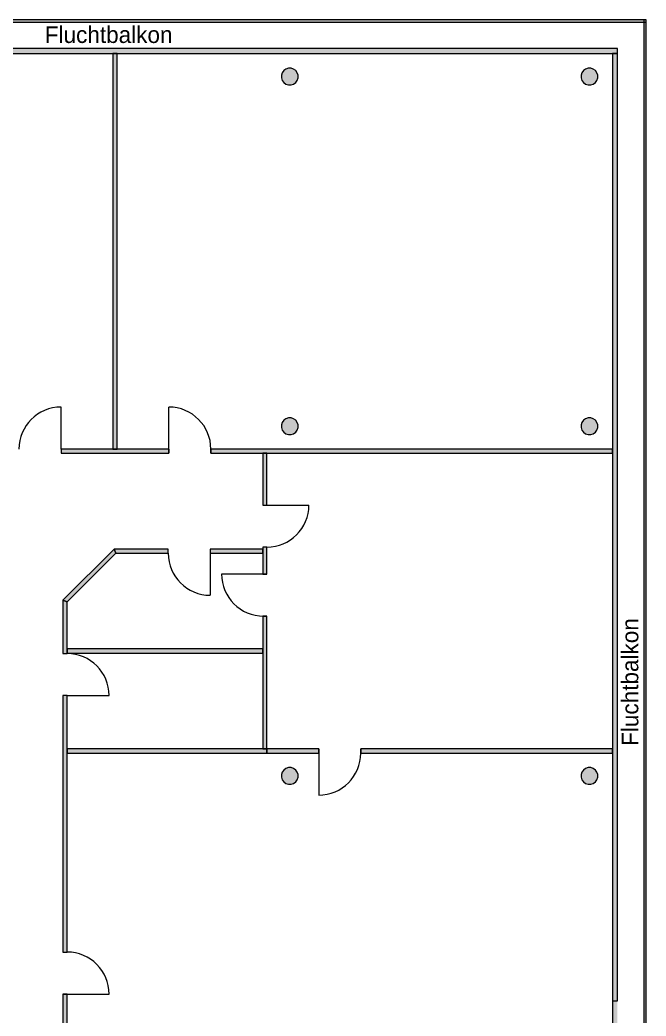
# Model space of a CAD drawing. Header units: inches. Extents: x 33931 to 204452, y 8264 to 159539.
# Drawn here: x 88338 to 103381, y 78745 to 102674 of the extents above; entities that cross this region are included whole.
import ezdxf

# ---------------------------------------------------------------- set-up
doc = ezdxf.new("R2010")
doc.units = ezdxf.units.IN
doc.header["$LTSCALE"] = 200
doc.header["$MEASUREMENT"] = 0
doc.linetypes.add('AUSGEZOGEN', pattern=[0])
doc.linetypes.add('Standardmuster', pattern=[0])
doc.layers.add('Grundebene', color=7, linetype='Continuous')
doc.styles.add('ARIAL', font='arial.ttf', dxfattribs={"height": 0.2})

# ---------------------------------------------------------------- blocks, each defined once
blk = doc.blocks.new('COMPLEXOBJECT_10-345D')
at = {"layer": 'Grundebene', "color": 18, "linetype": 'AUSGEZOGEN', "lineweight": 13, "true_color": 0x000000}
for points in [[(89325.957615, 92263.75), (91915.957615, 92263.75), (91915.957615, 92363.75), (89325.957615, 92363.75), (89325.957615, 92263.75)], [(92925.957615, 92263.75), (102570.957615, 92263.75), (102570.957615, 92363.75), (92925.957615, 92363.75), (92925.957615, 92263.75)]]:
    blk.add_lwpolyline(points, dxfattribs=at)
blk = doc.blocks.new('door-546D')
at = {"layer": 'Grundebene', "color": 18, "linetype": 'Standardmuster', "lineweight": 13, "true_color": 0x000000}
blk.add_line((89470.957615, 79273.74822), (90480.957615, 79273.74822), dxfattribs=at)
blk.add_arc((89470.957615, 79273.74822), 1010, 0, 90, dxfattribs=at)
blk = doc.blocks.new('door-5489')
at = {"layer": 'Grundebene', "color": 18, "linetype": 'Standardmuster', "lineweight": 13, "true_color": 0x000000}
blk.add_line((95516, 85063), (95516, 84053), dxfattribs=at)
blk.add_arc((95516, 85063), 1010, 270.0024, 0.0024, dxfattribs=at)
blk = doc.blocks.new('door-5491')
at = {"layer": 'Grundebene', "color": 18, "linetype": 'Standardmuster', "lineweight": 13, "true_color": 0x000000}
blk.add_line((94193.75, 89363.75), (93183.75, 89363.75), dxfattribs=at)
blk.add_arc((94193.75, 89363.75), 1010, 180, 270, dxfattribs=at)
blk = doc.blocks.new('door-5499')
at = {"layer": 'Grundebene', "color": 18, "linetype": 'Standardmuster', "lineweight": 13, "true_color": 0x000000}
blk.add_line((89470.957615, 86444.1861), (90480.957615, 86444.1861), dxfattribs=at)
blk.add_arc((89470.957615, 86444.1861), 1010, 0, 90, dxfattribs=at)
blk = doc.blocks.new('door-54A1')
at = {"layer": 'Grundebene', "color": 18, "linetype": 'Standardmuster', "lineweight": 13, "true_color": 0x000000}
blk.add_line((89325.957615, 92363.75), (89325.957615, 93373.75), dxfattribs=at)
blk.add_arc((89325.957615, 92363.75), 1010, 90, 180, dxfattribs=at)
blk = doc.blocks.new('door-54AB')
at = {"layer": 'Grundebene', "color": 18, "linetype": 'Standardmuster', "lineweight": 13, "true_color": 0x000000}
blk.add_line((91915.957615, 92363.75), (91915.957615, 93373.75), dxfattribs=at)
blk.add_arc((91915.957615, 92363.75), 1010, 0, 90, dxfattribs=at)
blk = doc.blocks.new('door-54B3')
at = {"layer": 'Grundebene', "color": 18, "linetype": 'Standardmuster', "lineweight": 13, "true_color": 0x000000}
blk.add_line((92911.018515, 89863.75), (92911.018515, 88853.75), dxfattribs=at)
blk.add_arc((92911.018515, 89863.75), 1010, 180, 270, dxfattribs=at)
blk = doc.blocks.new('door-54BB')
at = {"layer": 'Grundebene', "color": 18, "linetype": 'Standardmuster', "lineweight": 13, "true_color": 0x000000}
blk.add_line((94271, 91019), (95281, 91019), dxfattribs=at)
blk.add_arc((94271, 91019), 1010, 270, 0, dxfattribs=at)

msp = doc.modelspace()

# ---------------------------------------------------------------- hatches: boundary and pattern name
at = {"layer": 'Grundebene', "true_color": 0x000000, "transparency": 33554687}
for points in [[(103380.957615, 102623.75), (76660.957615, 102623.75), (76660.957615, 102673.75), (103380.957615, 102673.75)], [(103380.957615, 102623.75), (76660.957615, 102623.75), (76660.957615, 102673.75), (103380.957615, 102673.75)], [(103330.957615, 77303.75), (103330.957615, 102673.75), (103380.957615, 102673.75), (103380.957615, 77303.75)], [(103330.957615, 77303.75), (103330.957615, 102673.75), (103380.957615, 102673.75), (103380.957615, 77303.75)], [(77350.957615, 101983.75), (102690.957615, 101983.75), (102690.957615, 101863.75), (77350.957615, 101863.75)], [(77350.957615, 101983.75), (102690.957615, 101983.75), (102690.957615, 101863.75), (77350.957615, 101863.75)], [(90670.957615, 101863.75), (90670.957615, 92363.75), (90570.957615, 92363.75), (90570.957615, 101863.75)], [(90670.957615, 101863.75), (90670.957615, 92363.75), (90570.957615, 92363.75), (90570.957615, 101863.75)], [(102690.957615, 101863.75), (102690.957615, 79113.75), (102570.957615, 79113.75), (102570.957615, 101863.75)], [(102690.957615, 101863.75), (102690.957615, 79113.75), (102570.957615, 79113.75), (102570.957615, 101863.75)], [(94789.411475, 101512.92448), (94852.503755, 101512.92448), (94912.508065, 101493.42789), (94963.550795, 101456.34318), (95000.635505, 101405.30046), (95020.132085, 101345.29614), (95020.132085, 101282.20386), (95000.635505, 101222.19955), (94963.550795, 101171.15682), (94912.508065, 101134.07211), (94852.503755, 101114.57553), (94789.411475, 101114.57553), (94729.407155, 101134.07211), (94678.364435, 101171.15682), (94641.279725, 101222.19955), (94621.783135, 101282.20386), (94621.783135, 101345.29614), (94641.279725, 101405.30046), (94678.364435, 101456.34318), (94729.407155, 101493.42789)], [(94789.411475, 101512.92448), (94852.503755, 101512.92448), (94912.508065, 101493.42789), (94963.550795, 101456.34318), (95000.635505, 101405.30046), (95020.132085, 101345.29614), (95020.132085, 101282.20386), (95000.635505, 101222.19955), (94963.550795, 101171.15682), (94912.508065, 101134.07211), (94852.503755, 101114.57553), (94789.411475, 101114.57553), (94729.407155, 101134.07211), (94678.364435, 101171.15682), (94641.279725, 101222.19955), (94621.783135, 101282.20386), (94621.783135, 101345.29614), (94641.279725, 101405.30046), (94678.364435, 101456.34318), (94729.407155, 101493.42789)], [(101989.411475, 101512.92448), (102052.503755, 101512.92448), (102112.508065, 101493.42789), (102163.550795, 101456.34318), (102200.635505, 101405.30046), (102220.132085, 101345.29614), (102220.132085, 101282.20386), (102200.635505, 101222.19955), (102163.550795, 101171.15682), (102112.508065, 101134.07211), (102052.503755, 101114.57553), (101989.411475, 101114.57553), (101929.407155, 101134.07211), (101878.364435, 101171.15682), (101841.279725, 101222.19955), (101821.783135, 101282.20386), (101821.783135, 101345.29614), (101841.279725, 101405.30046), (101878.364435, 101456.34318), (101929.407155, 101493.42789)], [(101989.411475, 101512.92448), (102052.503755, 101512.92448), (102112.508065, 101493.42789), (102163.550795, 101456.34318), (102200.635505, 101405.30046), (102220.132085, 101345.29614), (102220.132085, 101282.20386), (102200.635505, 101222.19955), (102163.550795, 101171.15682), (102112.508065, 101134.07211), (102052.503755, 101114.57553), (101989.411475, 101114.57553), (101929.407155, 101134.07211), (101878.364435, 101171.15682), (101841.279725, 101222.19955), (101821.783135, 101282.20386), (101821.783135, 101345.29614), (101841.279725, 101405.30046), (101878.364435, 101456.34318), (101929.407155, 101493.42789)], [(94789.411475, 93112.92448), (94852.503755, 93112.92448), (94912.508065, 93093.42789), (94963.550795, 93056.34318), (95000.635505, 93005.30046), (95020.132085, 92945.29614), (95020.132085, 92882.20386), (95000.635505, 92822.19955), (94963.550795, 92771.15682), (94912.508065, 92734.07211), (94852.503755, 92714.57553), (94789.411475, 92714.57553), (94729.407155, 92734.07211), (94678.364435, 92771.15682), (94641.279725, 92822.19955), (94621.783135, 92882.20386), (94621.783135, 92945.29614), (94641.279725, 93005.30046), (94678.364435, 93056.34318), (94729.407155, 93093.42789)], [(94789.411475, 93112.92448), (94852.503755, 93112.92448), (94912.508065, 93093.42789), (94963.550795, 93056.34318), (95000.635505, 93005.30046), (95020.132085, 92945.29614), (95020.132085, 92882.20386), (95000.635505, 92822.19955), (94963.550795, 92771.15682), (94912.508065, 92734.07211), (94852.503755, 92714.57553), (94789.411475, 92714.57553), (94729.407155, 92734.07211), (94678.364435, 92771.15682), (94641.279725, 92822.19955), (94621.783135, 92882.20386), (94621.783135, 92945.29614), (94641.279725, 93005.30046), (94678.364435, 93056.34318), (94729.407155, 93093.42789)], [(101989.411475, 93112.92448), (102052.503755, 93112.92448), (102112.508065, 93093.42789), (102163.550795, 93056.34318), (102200.635505, 93005.30046), (102220.132085, 92945.29614), (102220.132085, 92882.20386), (102200.635505, 92822.19955), (102163.550795, 92771.15682), (102112.508065, 92734.07211), (102052.503755, 92714.57553), (101989.411475, 92714.57553), (101929.407155, 92734.07211), (101878.364435, 92771.15682), (101841.279725, 92822.19955), (101821.783135, 92882.20386), (101821.783135, 92945.29614), (101841.279725, 93005.30046), (101878.364435, 93056.34318), (101929.407155, 93093.42789)], [(101989.411475, 93112.92448), (102052.503755, 93112.92448), (102112.508065, 93093.42789), (102163.550795, 93056.34318), (102200.635505, 93005.30046), (102220.132085, 92945.29614), (102220.132085, 92882.20386), (102200.635505, 92822.19955), (102163.550795, 92771.15682), (102112.508065, 92734.07211), (102052.503755, 92714.57553), (101989.411475, 92714.57553), (101929.407155, 92734.07211), (101878.364435, 92771.15682), (101841.279725, 92822.19955), (101821.783135, 92882.20386), (101821.783135, 92945.29614), (101841.279725, 93005.30046), (101878.364435, 93056.34318), (101929.407155, 93093.42789)], [(91915.957615, 92263.75), (89325.957615, 92263.75), (89325.957615, 92363.75), (91915.957615, 92363.75)], [(91915.957615, 92263.75), (89325.957615, 92263.75), (89325.957615, 92363.75), (91915.957615, 92363.75)], [(102570.957615, 92263.75), (92925.957615, 92263.75), (92925.957615, 92363.75), (102570.957615, 92363.75)], [(102570.957615, 92263.75), (92925.957615, 92263.75), (92925.957615, 92363.75), (102570.957615, 92363.75)], [(94170.957615, 91018.745102), (94170.957615, 92263.75), (94270.957615, 92263.75), (94270.957615, 91018.750032)], [(94170.957615, 91018.745102), (94170.957615, 92263.75), (94270.957615, 92263.75), (94270.957615, 91018.750032)], [(94170.959825, 89963.750029), (94170.957615, 90008.745099), (94270.957615, 90008.750029), (94270.957619, 89363.75), (94170.957615, 89363.75), (94170.957615, 89863.746519)], [(94170.959825, 89963.750029), (94170.957615, 90008.745099), (94270.957615, 90008.750029), (94270.957619, 89363.75), (94170.957615, 89363.75), (94170.957615, 89863.746519)], [(89370.957615, 88734.61802), (90600.246935, 89963.75), (90641.668295, 89863.75), (89470.957615, 88693.19473)], [(89370.957615, 88734.61802), (90600.246935, 89963.75), (90641.668295, 89863.75), (89470.957615, 88693.19473)], [(90600.246935, 89963.75), (91901.018515, 89963.75), (91901.018515, 89863.75), (90641.668295, 89863.75)], [(90600.246935, 89963.75), (91901.018515, 89963.75), (91901.018515, 89863.75), (90641.668295, 89863.75)], [(92911.018515, 89963.75), (94170.959825, 89963.750029), (94170.957615, 89863.746519), (92911.018515, 89863.75)], [(92911.018515, 89963.75), (94170.363815, 89963.75), (94170.368745, 89863.75), (92911.018515, 89863.75)], [(89470.957615, 87454.1861), (89370.957615, 87454.1861), (89370.957615, 88734.61802), (89470.957615, 88693.19473)], [(89470.957615, 87454.1861), (89370.957615, 87454.1861), (89370.957615, 88734.61802), (89470.957615, 88693.19473)], [(94270.957615, 88353.75), (94270.957615, 85163.387664), (94170.957615, 85163.395144), (94170.957615, 88353.75)], [(94270.957615, 88353.75), (94270.957615, 85163.387664), (94170.957615, 85163.395144), (94170.957615, 88353.75)], [(94170.487015, 87463.75), (89470.957615, 87463.75), (89470.957615, 87563.75), (94170.482095, 87563.75)], [(94170.962535, 87463.749714), (89470.957615, 87463.75), (89470.957615, 87563.75), (94170.957615, 87563.749714)], [(89470.957615, 80283.74822), (89370.957615, 80283.74822), (89370.957615, 86444.1861), (89470.957615, 86444.1861)], [(94270.605315, 85063.38772), (89470.957615, 85063.74669), (89470.957615, 85163.74669), (94270.600385, 85163.38772)], [(94270.605315, 85063.38772), (89470.957615, 85063.74669), (89470.957615, 85163.74669), (94270.957615, 85163.387664)], [(95515.957615, 85063.44843), (94270.605315, 85063.3952), (94270.600705, 85163.3952), (95515.953335, 85163.44843)], [(95515.957615, 85063.44843), (94270.605315, 85063.3952), (94270.957935, 85163.395144), (95515.953335, 85163.44843)], [(102570.957615, 85063.75), (96525.957615, 85063.49161), (96525.953335, 85163.49161), (102570.957615, 85163.75)], [(102570.957615, 85063.75), (96525.957615, 85063.49161), (96525.953335, 85163.49161), (102570.957615, 85163.75)], [(94789.411475, 84712.92448), (94852.503755, 84712.92448), (94912.508065, 84693.42789), (94963.550795, 84656.34318), (95000.635505, 84605.30046), (95020.132085, 84545.29614), (95020.132085, 84482.20386), (95000.635505, 84422.19955), (94963.550795, 84371.15682), (94912.508065, 84334.07211), (94852.503755, 84314.57553), (94789.411475, 84314.57553), (94729.407155, 84334.07211), (94678.364435, 84371.15682), (94641.279725, 84422.19955), (94621.783135, 84482.20386), (94621.783135, 84545.29614), (94641.279725, 84605.30046), (94678.364435, 84656.34318), (94729.407155, 84693.42789)], [(94789.411475, 84712.92448), (94852.503755, 84712.92448), (94912.508065, 84693.42789), (94963.550795, 84656.34318), (95000.635505, 84605.30046), (95020.132085, 84545.29614), (95020.132085, 84482.20386), (95000.635505, 84422.19955), (94963.550795, 84371.15682), (94912.508065, 84334.07211), (94852.503755, 84314.57553), (94789.411475, 84314.57553), (94729.407155, 84334.07211), (94678.364435, 84371.15682), (94641.279725, 84422.19955), (94621.783135, 84482.20386), (94621.783135, 84545.29614), (94641.279725, 84605.30046), (94678.364435, 84656.34318), (94729.407155, 84693.42789)], [(101989.411475, 84712.92448), (102052.503755, 84712.92448), (102112.508065, 84693.42789), (102163.550795, 84656.34318), (102200.635505, 84605.30046), (102220.132085, 84545.29614), (102220.132085, 84482.20386), (102200.635505, 84422.19955), (102163.550795, 84371.15682), (102112.508065, 84334.07211), (102052.503755, 84314.57553), (101989.411475, 84314.57553), (101929.407155, 84334.07211), (101878.364435, 84371.15682), (101841.279725, 84422.19955), (101821.783135, 84482.20386), (101821.783135, 84545.29614), (101841.279725, 84605.30046), (101878.364435, 84656.34318), (101929.407155, 84693.42789)], [(101989.411475, 84712.92448), (102052.503755, 84712.92448), (102112.508065, 84693.42789), (102163.550795, 84656.34318), (102200.635505, 84605.30046), (102220.132085, 84545.29614), (102220.132085, 84482.20386), (102200.635505, 84422.19955), (102163.550795, 84371.15682), (102112.508065, 84334.07211), (102052.503755, 84314.57553), (101989.411475, 84314.57553), (101929.407155, 84334.07211), (101878.364435, 84371.15682), (101841.279725, 84422.19955), (101821.783135, 84482.20386), (101821.783135, 84545.29614), (101841.279725, 84605.30046), (101878.364435, 84656.34318), (101929.407155, 84693.42789)], [(89370.957615, 75565.2967), (89370.957615, 79273.74822), (89470.957615, 79273.74822), (89470.957615, 75633.91161), (89448.019835, 75533.51827)], [(102690.957615, 79113.75), (102690.957615, 76663.75), (102570.957615, 76663.75), (102570.957615, 79113.75)]]:
    msp.add_hatch(color=18, dxfattribs=at).paths.add_polyline_path(points, flags=0)

# ---------------------------------------------------------------- linework, layer by layer
at = {"layer": 'Grundebene', "color": 18, "linetype": 'AUSGEZOGEN', "lineweight": 13, "true_color": 0x000000}
for p, q in [((103380.957615, 102673.75), (76660.957615, 102673.75)), ((103380.957615, 102673.75), (76660.957615, 102673.75)), ((103380.957615, 77353.75), (103380.957615, 102673.75)), ((103380.957615, 79113.75), (103380.957615, 102673.75)), ((103380.957615, 77353.75), (103380.957615, 102673.75)), ((103380.957615, 79113.75), (103380.957615, 102673.75)), ((76710.957615, 102623.75), (103330.957615, 102623.75)), ((76710.957615, 102623.75), (103330.957615, 102623.75)), ((103330.957615, 102623.75), (103330.957615, 77303.75)), ((103330.957615, 102623.75), (103330.957615, 77303.75)), ((90670.957615, 101983.75), (77350.957615, 101983.75)), ((90670.957615, 101983.75), (77350.957615, 101983.75)), ((102690.957615, 101983.75), (90670.957615, 101983.75)), ((102690.957615, 101983.75), (90670.957615, 101983.75)), ((102690.957615, 101863.75), (102690.957615, 101983.75)), ((102690.957615, 101863.75), (102690.957615, 101983.75)), ((77470.957615, 101863.75), (90670.957615, 101863.75)), ((77470.957615, 101863.75), (90670.957615, 101863.75)), ((90570.957615, 101863.75), (90570.957615, 92363.75)), ((90670.957615, 101863.75), (90570.957615, 101863.75)), ((90570.957615, 101863.75), (90570.957615, 92363.75)), ((90670.957615, 101863.75), (90570.957615, 101863.75)), ((90670.957615, 101863.75), (102690.957615, 101863.75)), ((90670.957615, 92363.75), (90670.957615, 101863.75)), ((90670.957615, 101863.75), (102690.957615, 101863.75)), ((90670.957615, 92363.75), (90670.957615, 101863.75)), ((102690.957615, 101863.75), (102570.957615, 101863.75)), ((102570.957615, 101863.75), (102570.957615, 85063.75)), ((102690.957615, 101863.75), (102570.957615, 101863.75)), ((102570.957615, 101863.75), (102570.957615, 85063.75)), ((102690.957615, 85063.75513), (102690.957615, 101863.75)), ((102690.957615, 85063.75513), (102690.957615, 101863.75)), ((94678.364435, 101456.34318), (94641.279725, 101405.30046)), ((94678.364435, 101456.34318), (94641.279725, 101405.30046)), ((94729.407155, 101493.42789), (94678.364435, 101456.34318)), ((94729.407155, 101493.42789), (94678.364435, 101456.34318)), ((94789.411475, 101512.92448), (94729.407155, 101493.42789)), ((94789.411475, 101512.92448), (94729.407155, 101493.42789)), ((94852.503755, 101512.92448), (94789.411475, 101512.92448)), ((94852.503755, 101512.92448), (94789.411475, 101512.92448)), ((94912.508065, 101493.42789), (94852.503755, 101512.92448)), ((94912.508065, 101493.42789), (94852.503755, 101512.92448)), ((94963.550795, 101456.34318), (94912.508065, 101493.42789)), ((94963.550795, 101456.34318), (94912.508065, 101493.42789)), ((95000.635505, 101405.30046), (94963.550795, 101456.34318)), ((95000.635505, 101405.30046), (94963.550795, 101456.34318)), ((101878.364435, 101456.34318), (101841.279725, 101405.30046)), ((101878.364435, 101456.34318), (101841.279725, 101405.30046)), ((101929.407155, 101493.42789), (101878.364435, 101456.34318)), ((101929.407155, 101493.42789), (101878.364435, 101456.34318)), ((101989.411475, 101512.92448), (101929.407155, 101493.42789)), ((101989.411475, 101512.92448), (101929.407155, 101493.42789)), ((102052.503755, 101512.92448), (101989.411475, 101512.92448)), ((102052.503755, 101512.92448), (101989.411475, 101512.92448)), ((102112.508065, 101493.42789), (102052.503755, 101512.92448)), ((102112.508065, 101493.42789), (102052.503755, 101512.92448)), ((102163.550795, 101456.34318), (102112.508065, 101493.42789)), ((102163.550795, 101456.34318), (102112.508065, 101493.42789)), ((102200.635505, 101405.30046), (102163.550795, 101456.34318)), ((102200.635505, 101405.30046), (102163.550795, 101456.34318)), ((94641.279725, 101405.30046), (94621.783135, 101345.29614)), ((94641.279725, 101405.30046), (94621.783135, 101345.29614)), ((94621.783135, 101345.29614), (94621.783135, 101282.20386)), ((94621.783135, 101345.29614), (94621.783135, 101282.20386)), ((94621.783135, 101282.20386), (94641.279725, 101222.19955)), ((94621.783135, 101282.20386), (94641.279725, 101222.19955)), ((94641.279725, 101222.19955), (94678.364435, 101171.15682)), ((94641.279725, 101222.19955), (94678.364435, 101171.15682)), ((94963.550795, 101171.15682), (95000.635505, 101222.19955)), ((94963.550795, 101171.15682), (95000.635505, 101222.19955)), ((95020.132085, 101345.29614), (95000.635505, 101405.30046)), ((95020.132085, 101345.29614), (95000.635505, 101405.30046)), ((95000.635505, 101222.19955), (95020.132085, 101282.20386)), ((95000.635505, 101222.19955), (95020.132085, 101282.20386)), ((95020.132085, 101282.20386), (95020.132085, 101345.29614)), ((95020.132085, 101282.20386), (95020.132085, 101345.29614)), ((101841.279725, 101405.30046), (101821.783135, 101345.29614)), ((101841.279725, 101405.30046), (101821.783135, 101345.29614)), ((101821.783135, 101345.29614), (101821.783135, 101282.20386)), ((101821.783135, 101345.29614), (101821.783135, 101282.20386)), ((101821.783135, 101282.20386), (101841.279725, 101222.19955)), ((101821.783135, 101282.20386), (101841.279725, 101222.19955)), ((101841.279725, 101222.19955), (101878.364435, 101171.15682)), ((101841.279725, 101222.19955), (101878.364435, 101171.15682)), ((102163.550795, 101171.15682), (102200.635505, 101222.19955)), ((102163.550795, 101171.15682), (102200.635505, 101222.19955)), ((102220.132085, 101345.29614), (102200.635505, 101405.30046)), ((102220.132085, 101345.29614), (102200.635505, 101405.30046)), ((102200.635505, 101222.19955), (102220.132085, 101282.20386)), ((102200.635505, 101222.19955), (102220.132085, 101282.20386)), ((102220.132085, 101282.20386), (102220.132085, 101345.29614)), ((102220.132085, 101282.20386), (102220.132085, 101345.29614)), ((94678.364435, 101171.15682), (94729.407155, 101134.07211)), ((94678.364435, 101171.15682), (94729.407155, 101134.07211)), ((94729.407155, 101134.07211), (94789.411475, 101114.57553)), ((94729.407155, 101134.07211), (94789.411475, 101114.57553)), ((94789.411475, 101114.57553), (94852.503755, 101114.57553)), ((94789.411475, 101114.57553), (94852.503755, 101114.57553)), ((94852.503755, 101114.57553), (94912.508065, 101134.07211)), ((94852.503755, 101114.57553), (94912.508065, 101134.07211)), ((94912.508065, 101134.07211), (94963.550795, 101171.15682)), ((94912.508065, 101134.07211), (94963.550795, 101171.15682)), ((101878.364435, 101171.15682), (101929.407155, 101134.07211)), ((101878.364435, 101171.15682), (101929.407155, 101134.07211)), ((101929.407155, 101134.07211), (101989.411475, 101114.57553)), ((101929.407155, 101134.07211), (101989.411475, 101114.57553)), ((101989.411475, 101114.57553), (102052.503755, 101114.57553)), ((101989.411475, 101114.57553), (102052.503755, 101114.57553)), ((102052.503755, 101114.57553), (102112.508065, 101134.07211)), ((102052.503755, 101114.57553), (102112.508065, 101134.07211)), ((102112.508065, 101134.07211), (102163.550795, 101171.15682)), ((102112.508065, 101134.07211), (102163.550795, 101171.15682)), ((94729.407155, 93093.42789), (94678.364435, 93056.34318)), ((94729.407155, 93093.42789), (94678.364435, 93056.34318)), ((94789.411475, 93112.92448), (94729.407155, 93093.42789)), ((94789.411475, 93112.92448), (94729.407155, 93093.42789)), ((94852.503755, 93112.92448), (94789.411475, 93112.92448)), ((94852.503755, 93112.92448), (94789.411475, 93112.92448)), ((94912.508065, 93093.42789), (94852.503755, 93112.92448)), ((94912.508065, 93093.42789), (94852.503755, 93112.92448)), ((94963.550795, 93056.34318), (94912.508065, 93093.42789)), ((94963.550795, 93056.34318), (94912.508065, 93093.42789)), ((101929.407155, 93093.42789), (101878.364435, 93056.34318)), ((101929.407155, 93093.42789), (101878.364435, 93056.34318)), ((101989.411475, 93112.92448), (101929.407155, 93093.42789)), ((101989.411475, 93112.92448), (101929.407155, 93093.42789)), ((102052.503755, 93112.92448), (101989.411475, 93112.92448)), ((102052.503755, 93112.92448), (101989.411475, 93112.92448)), ((102112.508065, 93093.42789), (102052.503755, 93112.92448)), ((102112.508065, 93093.42789), (102052.503755, 93112.92448)), ((102163.550795, 93056.34318), (102112.508065, 93093.42789)), ((102163.550795, 93056.34318), (102112.508065, 93093.42789)), ((94641.279725, 93005.30046), (94621.783135, 92945.29614)), ((94641.279725, 93005.30046), (94621.783135, 92945.29614)), ((94621.783135, 92945.29614), (94621.783135, 92882.20386)), ((94621.783135, 92945.29614), (94621.783135, 92882.20386)), ((94621.783135, 92882.20386), (94641.279725, 92822.19955)), ((94621.783135, 92882.20386), (94641.279725, 92822.19955)), ((94678.364435, 93056.34318), (94641.279725, 93005.30046)), ((94678.364435, 93056.34318), (94641.279725, 93005.30046)), ((95000.635505, 93005.30046), (94963.550795, 93056.34318)), ((95000.635505, 93005.30046), (94963.550795, 93056.34318)), ((95020.132085, 92945.29614), (95000.635505, 93005.30046)), ((95020.132085, 92945.29614), (95000.635505, 93005.30046)), ((95000.635505, 92822.19955), (95020.132085, 92882.20386)), ((95000.635505, 92822.19955), (95020.132085, 92882.20386)), ((95020.132085, 92882.20386), (95020.132085, 92945.29614)), ((95020.132085, 92882.20386), (95020.132085, 92945.29614)), ((101841.279725, 93005.30046), (101821.783135, 92945.29614)), ((101841.279725, 93005.30046), (101821.783135, 92945.29614)), ((101821.783135, 92945.29614), (101821.783135, 92882.20386)), ((101821.783135, 92945.29614), (101821.783135, 92882.20386)), ((101821.783135, 92882.20386), (101841.279725, 92822.19955)), ((101821.783135, 92882.20386), (101841.279725, 92822.19955)), ((101878.364435, 93056.34318), (101841.279725, 93005.30046)), ((101878.364435, 93056.34318), (101841.279725, 93005.30046)), ((102200.635505, 93005.30046), (102163.550795, 93056.34318)), ((102200.635505, 93005.30046), (102163.550795, 93056.34318)), ((102220.132085, 92945.29614), (102200.635505, 93005.30046)), ((102220.132085, 92945.29614), (102200.635505, 93005.30046)), ((102200.635505, 92822.19955), (102220.132085, 92882.20386)), ((102200.635505, 92822.19955), (102220.132085, 92882.20386)), ((102220.132085, 92882.20386), (102220.132085, 92945.29614)), ((102220.132085, 92882.20386), (102220.132085, 92945.29614)), ((94641.279725, 92822.19955), (94678.364435, 92771.15682)), ((94641.279725, 92822.19955), (94678.364435, 92771.15682)), ((94678.364435, 92771.15682), (94729.407155, 92734.07211)), ((94678.364435, 92771.15682), (94729.407155, 92734.07211)), ((94729.407155, 92734.07211), (94789.411475, 92714.57553)), ((94729.407155, 92734.07211), (94789.411475, 92714.57553)), ((94789.411475, 92714.57553), (94852.503755, 92714.57553)), ((94789.411475, 92714.57553), (94852.503755, 92714.57553)), ((94852.503755, 92714.57553), (94912.508065, 92734.07211)), ((94852.503755, 92714.57553), (94912.508065, 92734.07211)), ((94912.508065, 92734.07211), (94963.550795, 92771.15682)), ((94912.508065, 92734.07211), (94963.550795, 92771.15682)), ((94963.550795, 92771.15682), (95000.635505, 92822.19955)), ((94963.550795, 92771.15682), (95000.635505, 92822.19955)), ((101841.279725, 92822.19955), (101878.364435, 92771.15682)), ((101841.279725, 92822.19955), (101878.364435, 92771.15682)), ((101878.364435, 92771.15682), (101929.407155, 92734.07211)), ((101878.364435, 92771.15682), (101929.407155, 92734.07211)), ((101929.407155, 92734.07211), (101989.411475, 92714.57553)), ((101929.407155, 92734.07211), (101989.411475, 92714.57553)), ((101989.411475, 92714.57553), (102052.503755, 92714.57553)), ((101989.411475, 92714.57553), (102052.503755, 92714.57553)), ((102052.503755, 92714.57553), (102112.508065, 92734.07211)), ((102052.503755, 92714.57553), (102112.508065, 92734.07211)), ((102112.508065, 92734.07211), (102163.550795, 92771.15682)), ((102112.508065, 92734.07211), (102163.550795, 92771.15682)), ((102163.550795, 92771.15682), (102200.635505, 92822.19955)), ((102163.550795, 92771.15682), (102200.635505, 92822.19955)), ((90570.957615, 92363.75), (89325.957615, 92363.75)), ((90570.957615, 92363.75), (89325.957615, 92363.75)), ((91915.957615, 92363.75), (90670.957615, 92363.75)), ((91915.957615, 92363.75), (91915.957615, 92263.75)), ((102570.957615, 92363.75), (92925.957615, 92363.75)), ((102570.957615, 92363.75), (92925.957615, 92363.75)), ((92925.957615, 92263.75), (92925.957615, 92363.75)), ((102570.957615, 92263.75), (102570.957615, 92363.75)), ((102570.957615, 92263.75), (102570.957615, 92363.75)), ((89325.957615, 92263.75), (91915.957615, 92263.75)), ((89325.957615, 92263.75), (91915.957615, 92263.75)), ((92925.957615, 92263.75), (94170.250475, 92263.75)), ((94170.957615, 92263.75), (94170.957615, 91018.745102)), ((94170.957615, 92263.75), (94170.957615, 91018.745102)), ((94270.250475, 92263.75), (102570.957615, 92263.75)), ((94270.957615, 91018.750032), (94270.957615, 92263.75)), ((94270.957615, 92263.75), (102570.957615, 92263.75)), ((94270.957615, 91018.750032), (94270.957615, 92263.75)), ((94170.361605, 90008.74507), (94170.363815, 89963.75)), ((94170.957615, 90008.745099), (94170.959825, 89963.750029)), ((94170.957615, 90008.745099), (94170.959825, 89963.750029)), ((90600.246935, 89963.75), (89370.957615, 88734.61802)), ((90600.246935, 89963.75), (89370.957615, 88734.61802)), ((89470.957615, 88693.19473), (90641.668295, 89863.75)), ((89470.957615, 88693.19473), (90641.668295, 89863.75)), ((91901.018515, 89963.75), (90600.246935, 89963.75)), ((91901.018515, 89963.75), (90600.246935, 89963.75)), ((90641.668295, 89863.75), (91901.018515, 89863.75)), ((90641.668295, 89863.75), (91901.018515, 89863.75)), ((94170.959825, 89963.750029), (92911.018515, 89963.75)), ((94170.363815, 89963.75), (92911.018515, 89963.75)), ((92911.018515, 89863.75), (94170.368745, 89863.75)), ((92911.018515, 89863.75), (94170.957615, 89863.746519)), ((94170.957615, 89863.746519), (94170.957615, 89363.75)), ((94170.957615, 89863.746519), (94170.957615, 89363.75)), ((94270.957615, 89363.75), (94170.957615, 89363.75)), ((94270.957615, 89363.75), (94170.957615, 89363.75)), ((89370.957615, 88734.61802), (89370.957615, 87454.1861)), ((89370.957615, 88734.61802), (89370.957615, 87454.1861)), ((89470.957615, 87563.75), (89470.957615, 88693.19473)), ((89470.957615, 87563.75), (89470.957615, 88693.19473)), ((94170.957615, 88353.75), (94270.957615, 88353.75)), ((94170.957615, 88353.75), (94170.957615, 87563.749714)), ((94170.957615, 88353.75), (94270.957615, 88353.75)), ((94170.957615, 88353.75), (94170.957615, 87563.749714)), ((94170.482095, 87563.75), (89470.957615, 87563.75)), ((94170.957615, 87563.749714), (89470.957615, 87563.75)), ((89470.957615, 87463.75), (94170.487015, 87463.75)), ((89470.957615, 87463.75), (94170.962535, 87463.749714)), ((94170.962535, 87463.749714), (94170.957615, 85163.395144)), ((94170.962535, 87463.749714), (94170.957615, 85163.395144)), ((89370.957615, 86444.1861), (89370.957615, 85163.75417)), ((89370.957615, 86444.1861), (89370.957615, 85163.75417)), ((89470.957615, 85163.74669), (89470.957615, 86444.1861)), ((89470.957615, 85163.74669), (89470.957615, 86444.1861)), ((89370.957615, 85163.75417), (89370.957615, 85063.75417)), ((89370.957615, 85163.75417), (89370.957615, 85063.75417)), ((89370.957615, 85063.75417), (89370.957615, 80283.74822)), ((94170.600385, 85163.3952), (89470.957615, 85163.74669)), ((94170.957615, 85163.395144), (89470.957615, 85163.74669)), ((89470.957615, 85063.74669), (94270.605315, 85063.38772)), ((89470.957615, 85063.74669), (94270.605315, 85063.38772)), ((89470.957615, 80283.74822), (89470.957615, 85063.74669)), ((94270.605315, 85063.38772), (94270.600385, 85163.38772)), ((95515.953335, 85163.44843), (94270.600705, 85163.3952)), ((94270.600705, 85163.3952), (94270.605315, 85063.3952)), ((94270.957935, 85163.395144), (94270.605315, 85063.3952)), ((94270.605315, 85063.38772), (94270.957615, 85163.387664)), ((94270.605315, 85063.3952), (95515.957615, 85063.44843)), ((94270.605315, 85063.3952), (95515.957615, 85063.44843)), ((95515.953335, 85163.44843), (94270.957935, 85163.395144)), ((95515.953335, 85163.44843), (95515.957615, 85063.44843)), ((95515.953335, 85163.44843), (95515.957615, 85063.44843)), ((95515.957615, 85063.44843), (95515.953341, 85163.448438)), ((102570.957615, 85163.75), (96525.953335, 85163.49161)), ((102570.957615, 85163.75), (96525.953335, 85163.49161)), ((96525.957615, 85063.49161), (96525.953335, 85163.49161)), ((96525.957615, 85063.49161), (96525.953335, 85163.49161)), ((96525.953335, 85163.49161), (96525.957609, 85063.491602)), ((96525.957615, 85063.49161), (102570.957615, 85063.75)), ((96525.957615, 85063.49161), (102570.957615, 85063.75)), ((102570.957615, 85063.75), (102570.957615, 85163.75)), ((102570.957615, 85063.75), (102570.957615, 85163.75)), ((102570.957615, 85063.75), (102570.957615, 79113.75)), ((102570.957615, 85063.75), (102570.957615, 79113.75)), ((102690.957615, 79113.75), (102690.957615, 85063.75513)), ((102690.957615, 79113.75), (102690.957615, 85063.75513)), ((94789.411475, 84712.92448), (94729.407155, 84693.42789)), ((94789.411475, 84712.92448), (94729.407155, 84693.42789)), ((94852.503755, 84712.92448), (94789.411475, 84712.92448)), ((94852.503755, 84712.92448), (94789.411475, 84712.92448)), ((94912.508065, 84693.42789), (94852.503755, 84712.92448)), ((94912.508065, 84693.42789), (94852.503755, 84712.92448)), ((101989.411475, 84712.92448), (101929.407155, 84693.42789)), ((101989.411475, 84712.92448), (101929.407155, 84693.42789)), ((102052.503755, 84712.92448), (101989.411475, 84712.92448)), ((102052.503755, 84712.92448), (101989.411475, 84712.92448)), ((102112.508065, 84693.42789), (102052.503755, 84712.92448)), ((102112.508065, 84693.42789), (102052.503755, 84712.92448)), ((94641.279725, 84605.30046), (94621.783135, 84545.29614)), ((94641.279725, 84605.30046), (94621.783135, 84545.29614)), ((94621.783135, 84545.29614), (94621.783135, 84482.20386)), ((94621.783135, 84545.29614), (94621.783135, 84482.20386)), ((94621.783135, 84482.20386), (94641.279725, 84422.19955)), ((94621.783135, 84482.20386), (94641.279725, 84422.19955)), ((94678.364435, 84656.34318), (94641.279725, 84605.30046)), ((94678.364435, 84656.34318), (94641.279725, 84605.30046)), ((94729.407155, 84693.42789), (94678.364435, 84656.34318)), ((94729.407155, 84693.42789), (94678.364435, 84656.34318)), ((94963.550795, 84656.34318), (94912.508065, 84693.42789)), ((94963.550795, 84656.34318), (94912.508065, 84693.42789)), ((95000.635505, 84605.30046), (94963.550795, 84656.34318)), ((95000.635505, 84605.30046), (94963.550795, 84656.34318)), ((95020.132085, 84545.29614), (95000.635505, 84605.30046)), ((95020.132085, 84545.29614), (95000.635505, 84605.30046)), ((95000.635505, 84422.19955), (95020.132085, 84482.20386)), ((95000.635505, 84422.19955), (95020.132085, 84482.20386)), ((95020.132085, 84482.20386), (95020.132085, 84545.29614)), ((95020.132085, 84482.20386), (95020.132085, 84545.29614)), ((101841.279725, 84605.30046), (101821.783135, 84545.29614)), ((101841.279725, 84605.30046), (101821.783135, 84545.29614)), ((101821.783135, 84545.29614), (101821.783135, 84482.20386)), ((101821.783135, 84545.29614), (101821.783135, 84482.20386)), ((101821.783135, 84482.20386), (101841.279725, 84422.19955)), ((101821.783135, 84482.20386), (101841.279725, 84422.19955)), ((101878.364435, 84656.34318), (101841.279725, 84605.30046)), ((101878.364435, 84656.34318), (101841.279725, 84605.30046)), ((101929.407155, 84693.42789), (101878.364435, 84656.34318)), ((101929.407155, 84693.42789), (101878.364435, 84656.34318)), ((102163.550795, 84656.34318), (102112.508065, 84693.42789)), ((102163.550795, 84656.34318), (102112.508065, 84693.42789)), ((102200.635505, 84605.30046), (102163.550795, 84656.34318)), ((102200.635505, 84605.30046), (102163.550795, 84656.34318)), ((102220.132085, 84545.29614), (102200.635505, 84605.30046)), ((102220.132085, 84545.29614), (102200.635505, 84605.30046)), ((102200.635505, 84422.19955), (102220.132085, 84482.20386)), ((102200.635505, 84422.19955), (102220.132085, 84482.20386)), ((102220.132085, 84482.20386), (102220.132085, 84545.29614)), ((102220.132085, 84482.20386), (102220.132085, 84545.29614)), ((94641.279725, 84422.19955), (94678.364435, 84371.15682)), ((94641.279725, 84422.19955), (94678.364435, 84371.15682)), ((94678.364435, 84371.15682), (94729.407155, 84334.07211)), ((94678.364435, 84371.15682), (94729.407155, 84334.07211)), ((94729.407155, 84334.07211), (94789.411475, 84314.57553)), ((94729.407155, 84334.07211), (94789.411475, 84314.57553)), ((94789.411475, 84314.57553), (94852.503755, 84314.57553)), ((94789.411475, 84314.57553), (94852.503755, 84314.57553)), ((94852.503755, 84314.57553), (94912.508065, 84334.07211)), ((94852.503755, 84314.57553), (94912.508065, 84334.07211)), ((94912.508065, 84334.07211), (94963.550795, 84371.15682)), ((94912.508065, 84334.07211), (94963.550795, 84371.15682)), ((94963.550795, 84371.15682), (95000.635505, 84422.19955)), ((94963.550795, 84371.15682), (95000.635505, 84422.19955)), ((101841.279725, 84422.19955), (101878.364435, 84371.15682)), ((101841.279725, 84422.19955), (101878.364435, 84371.15682)), ((101878.364435, 84371.15682), (101929.407155, 84334.07211)), ((101878.364435, 84371.15682), (101929.407155, 84334.07211)), ((101929.407155, 84334.07211), (101989.411475, 84314.57553)), ((101929.407155, 84334.07211), (101989.411475, 84314.57553)), ((101989.411475, 84314.57553), (102052.503755, 84314.57553)), ((101989.411475, 84314.57553), (102052.503755, 84314.57553)), ((102052.503755, 84314.57553), (102112.508065, 84334.07211)), ((102052.503755, 84314.57553), (102112.508065, 84334.07211)), ((102112.508065, 84334.07211), (102163.550795, 84371.15682)), ((102112.508065, 84334.07211), (102163.550795, 84371.15682)), ((102163.550795, 84371.15682), (102200.635505, 84422.19955)), ((102163.550795, 84371.15682), (102200.635505, 84422.19955)), ((89370.957615, 80283.74822), (89470.957615, 80283.74822)), ((89370.957615, 80283.74822), (89470.957615, 80283.74822)), ((89370.957615, 79273.74822), (89470.957615, 79273.74822)), ((89370.957615, 79273.74822), (89370.957615, 75565.2967)), ((89470.957615, 79273.74822), (89370.957615, 79273.74822)), ((89470.957615, 75633.91161), (89470.957615, 79273.74822)), ((102570.957615, 79113.75), (102570.957615, 76663.75)), ((102570.957615, 79113.75), (102690.957615, 79113.75)), ((102570.957615, 79113.75), (102570.957615, 76663.75)), ((102570.957615, 79113.75), (102690.957615, 79113.75))]:
    msp.add_line(p, q, dxfattribs=at)
for points in [[(76660.957615, 102623.75), (103380.957615, 102623.75), (103380.957615, 102673.75), (76660.957615, 102673.75), (76660.957615, 102623.75)], [(103330.957615, 102673.75), (103330.957615, 77303.75), (103380.957615, 77303.75), (103380.957615, 102673.75), (103330.957615, 102673.75)], [(102690.957615, 101983.75), (77350.957615, 101983.75), (77350.957615, 101863.75), (102690.957615, 101863.75), (102690.957615, 101983.75)], [(90670.957615, 92363.75), (90670.957615, 101863.75), (90570.957615, 101863.75), (90570.957615, 92363.75), (90670.957615, 92363.75)], [(102690.957615, 79113.75), (102690.957615, 101863.75), (102570.957615, 101863.75), (102570.957615, 79113.75), (102690.957615, 79113.75)], [(94852.503755, 101512.92448), (94789.411475, 101512.92448), (94729.407155, 101493.42789), (94678.364435, 101456.34318), (94641.279725, 101405.30046), (94621.783135, 101345.29614), (94621.783135, 101282.20386), (94641.279725, 101222.19955), (94678.364435, 101171.15682), (94729.407155, 101134.07211), (94789.411475, 101114.57553), (94852.503755, 101114.57553), (94912.508065, 101134.07211), (94963.550795, 101171.15682), (95000.635505, 101222.19955), (95020.132085, 101282.20386), (95020.132085, 101345.29614), (95000.635505, 101405.30046), (94963.550795, 101456.34318), (94912.508065, 101493.42789), (94852.503755, 101512.92448)], [(102052.503755, 101512.92448), (101989.411475, 101512.92448), (101929.407155, 101493.42789), (101878.364435, 101456.34318), (101841.279725, 101405.30046), (101821.783135, 101345.29614), (101821.783135, 101282.20386), (101841.279725, 101222.19955), (101878.364435, 101171.15682), (101929.407155, 101134.07211), (101989.411475, 101114.57553), (102052.503755, 101114.57553), (102112.508065, 101134.07211), (102163.550795, 101171.15682), (102200.635505, 101222.19955), (102220.132085, 101282.20386), (102220.132085, 101345.29614), (102200.635505, 101405.30046), (102163.550795, 101456.34318), (102112.508065, 101493.42789), (102052.503755, 101512.92448)], [(94852.503755, 93112.92448), (94789.411475, 93112.92448), (94729.407155, 93093.42789), (94678.364435, 93056.34318), (94641.279725, 93005.30046), (94621.783135, 92945.29614), (94621.783135, 92882.20386), (94641.279725, 92822.19955), (94678.364435, 92771.15682), (94729.407155, 92734.07211), (94789.411475, 92714.57553), (94852.503755, 92714.57553), (94912.508065, 92734.07211), (94963.550795, 92771.15682), (95000.635505, 92822.19955), (95020.132085, 92882.20386), (95020.132085, 92945.29614), (95000.635505, 93005.30046), (94963.550795, 93056.34318), (94912.508065, 93093.42789), (94852.503755, 93112.92448)], [(102052.503755, 93112.92448), (101989.411475, 93112.92448), (101929.407155, 93093.42789), (101878.364435, 93056.34318), (101841.279725, 93005.30046), (101821.783135, 92945.29614), (101821.783135, 92882.20386), (101841.279725, 92822.19955), (101878.364435, 92771.15682), (101929.407155, 92734.07211), (101989.411475, 92714.57553), (102052.503755, 92714.57553), (102112.508065, 92734.07211), (102163.550795, 92771.15682), (102200.635505, 92822.19955), (102220.132085, 92882.20386), (102220.132085, 92945.29614), (102200.635505, 93005.30046), (102163.550795, 93056.34318), (102112.508065, 93093.42789), (102052.503755, 93112.92448)], [(89325.957615, 92263.75), (91915.957615, 92263.75), (91915.957615, 92363.75), (89325.957615, 92363.75), (89325.957615, 92263.75)], [(92925.957615, 92263.75), (102570.957615, 92263.75), (102570.957615, 92363.75), (92925.957615, 92363.75), (92925.957615, 92263.75)], [(94170.957615, 92263.75), (94170.957615, 91018.745102), (94270.957615, 91018.750032), (94270.957615, 92263.75), (94170.957615, 92263.75)], [(94170.957615, 90008.745099), (94170.959825, 89963.750029), (94170.957615, 89863.746519), (94170.957615, 89363.75), (94270.957619, 89363.75), (94270.957615, 90008.750029), (94170.957615, 90008.745099)], [(90600.246935, 89963.75), (89370.957615, 88734.61802), (89470.957615, 88693.19473), (90641.668295, 89863.75), (90600.246935, 89963.75)], [(91901.018515, 89963.75), (90600.246935, 89963.75), (90641.668295, 89863.75), (91901.018515, 89863.75), (91901.018515, 89963.75)], [(94170.959825, 89963.750029), (92911.018515, 89963.75), (92911.018515, 89863.75), (94170.957615, 89863.746519), (94170.959825, 89963.750029)], [(89370.957615, 87454.1861), (89470.957615, 87454.1861), (89470.957615, 88693.19473), (89370.957615, 88734.61802), (89370.957615, 87454.1861)], [(94270.957615, 85163.387664), (94270.957615, 88353.75), (94170.957615, 88353.75), (94170.957615, 85163.395144), (94270.957615, 85163.387664)], [(89470.957615, 87463.75), (94170.962535, 87463.749714), (94170.957615, 87563.749714), (89470.957615, 87563.75), (89470.957615, 87463.75)], [(89370.957615, 80283.74822), (89470.957615, 80283.74822), (89470.957615, 86444.1861), (89370.957615, 86444.1861), (89370.957615, 80283.74822)], [(89470.957615, 85063.74669), (94270.605315, 85063.38772), (94270.957615, 85163.387664), (89470.957615, 85163.74669), (89470.957615, 85063.74669)], [(94270.605315, 85063.3952), (95515.957615, 85063.44843), (95515.953335, 85163.44843), (94270.957935, 85163.395144), (94270.605315, 85063.3952)], [(96525.957615, 85063.49161), (102570.957615, 85063.75), (102570.957615, 85163.75), (96525.953335, 85163.49161), (96525.957615, 85063.49161)], [(94852.503755, 84712.92448), (94789.411475, 84712.92448), (94729.407155, 84693.42789), (94678.364435, 84656.34318), (94641.279725, 84605.30046), (94621.783135, 84545.29614), (94621.783135, 84482.20386), (94641.279725, 84422.19955), (94678.364435, 84371.15682), (94729.407155, 84334.07211), (94789.411475, 84314.57553), (94852.503755, 84314.57553), (94912.508065, 84334.07211), (94963.550795, 84371.15682), (95000.635505, 84422.19955), (95020.132085, 84482.20386), (95020.132085, 84545.29614), (95000.635505, 84605.30046), (94963.550795, 84656.34318), (94912.508065, 84693.42789), (94852.503755, 84712.92448)], [(102052.503755, 84712.92448), (101989.411475, 84712.92448), (101929.407155, 84693.42789), (101878.364435, 84656.34318), (101841.279725, 84605.30046), (101821.783135, 84545.29614), (101821.783135, 84482.20386), (101841.279725, 84422.19955), (101878.364435, 84371.15682), (101929.407155, 84334.07211), (101989.411475, 84314.57553), (102052.503755, 84314.57553), (102112.508065, 84334.07211), (102163.550795, 84371.15682), (102200.635505, 84422.19955), (102220.132085, 84482.20386), (102220.132085, 84545.29614), (102200.635505, 84605.30046), (102163.550795, 84656.34318), (102112.508065, 84693.42789), (102052.503755, 84712.92448)], [(89370.957615, 79273.74822), (89370.957615, 75565.2967), (89448.019835, 75533.51827), (89470.957615, 75633.91161), (89470.957615, 79273.74822), (89370.957615, 79273.74822)]]:
    msp.add_lwpolyline(points, dxfattribs=at)

# ---------------------------------------------------------------- block references
at = {"layer": 'Grundebene'}
for name in ['door-54A1', 'door-54AB', 'COMPLEXOBJECT_10-345D', 'door-54BB', 'door-54B3', 'door-5491', 'door-5499', 'door-5489', 'door-546D']:
    msp.add_blockref(name, (0, 0), dxfattribs=at)

# ---------------------------------------------------------------- texts
at = {"layer": 'Grundebene', "color": 18, "lineweight": 18, "true_color": 0x000000, "style": 'ARIAL', "width": 0.968563}
msp.add_text('Fluchtbalkon', height=400, dxfattribs=at).set_placement((88935.441931, 102120))
msp.add_text('Fluchtbalkon', height=400, rotation=90, dxfattribs=at).set_placement((103194.430054, 85234.853281))

doc.saveas('drawing.dxf')
